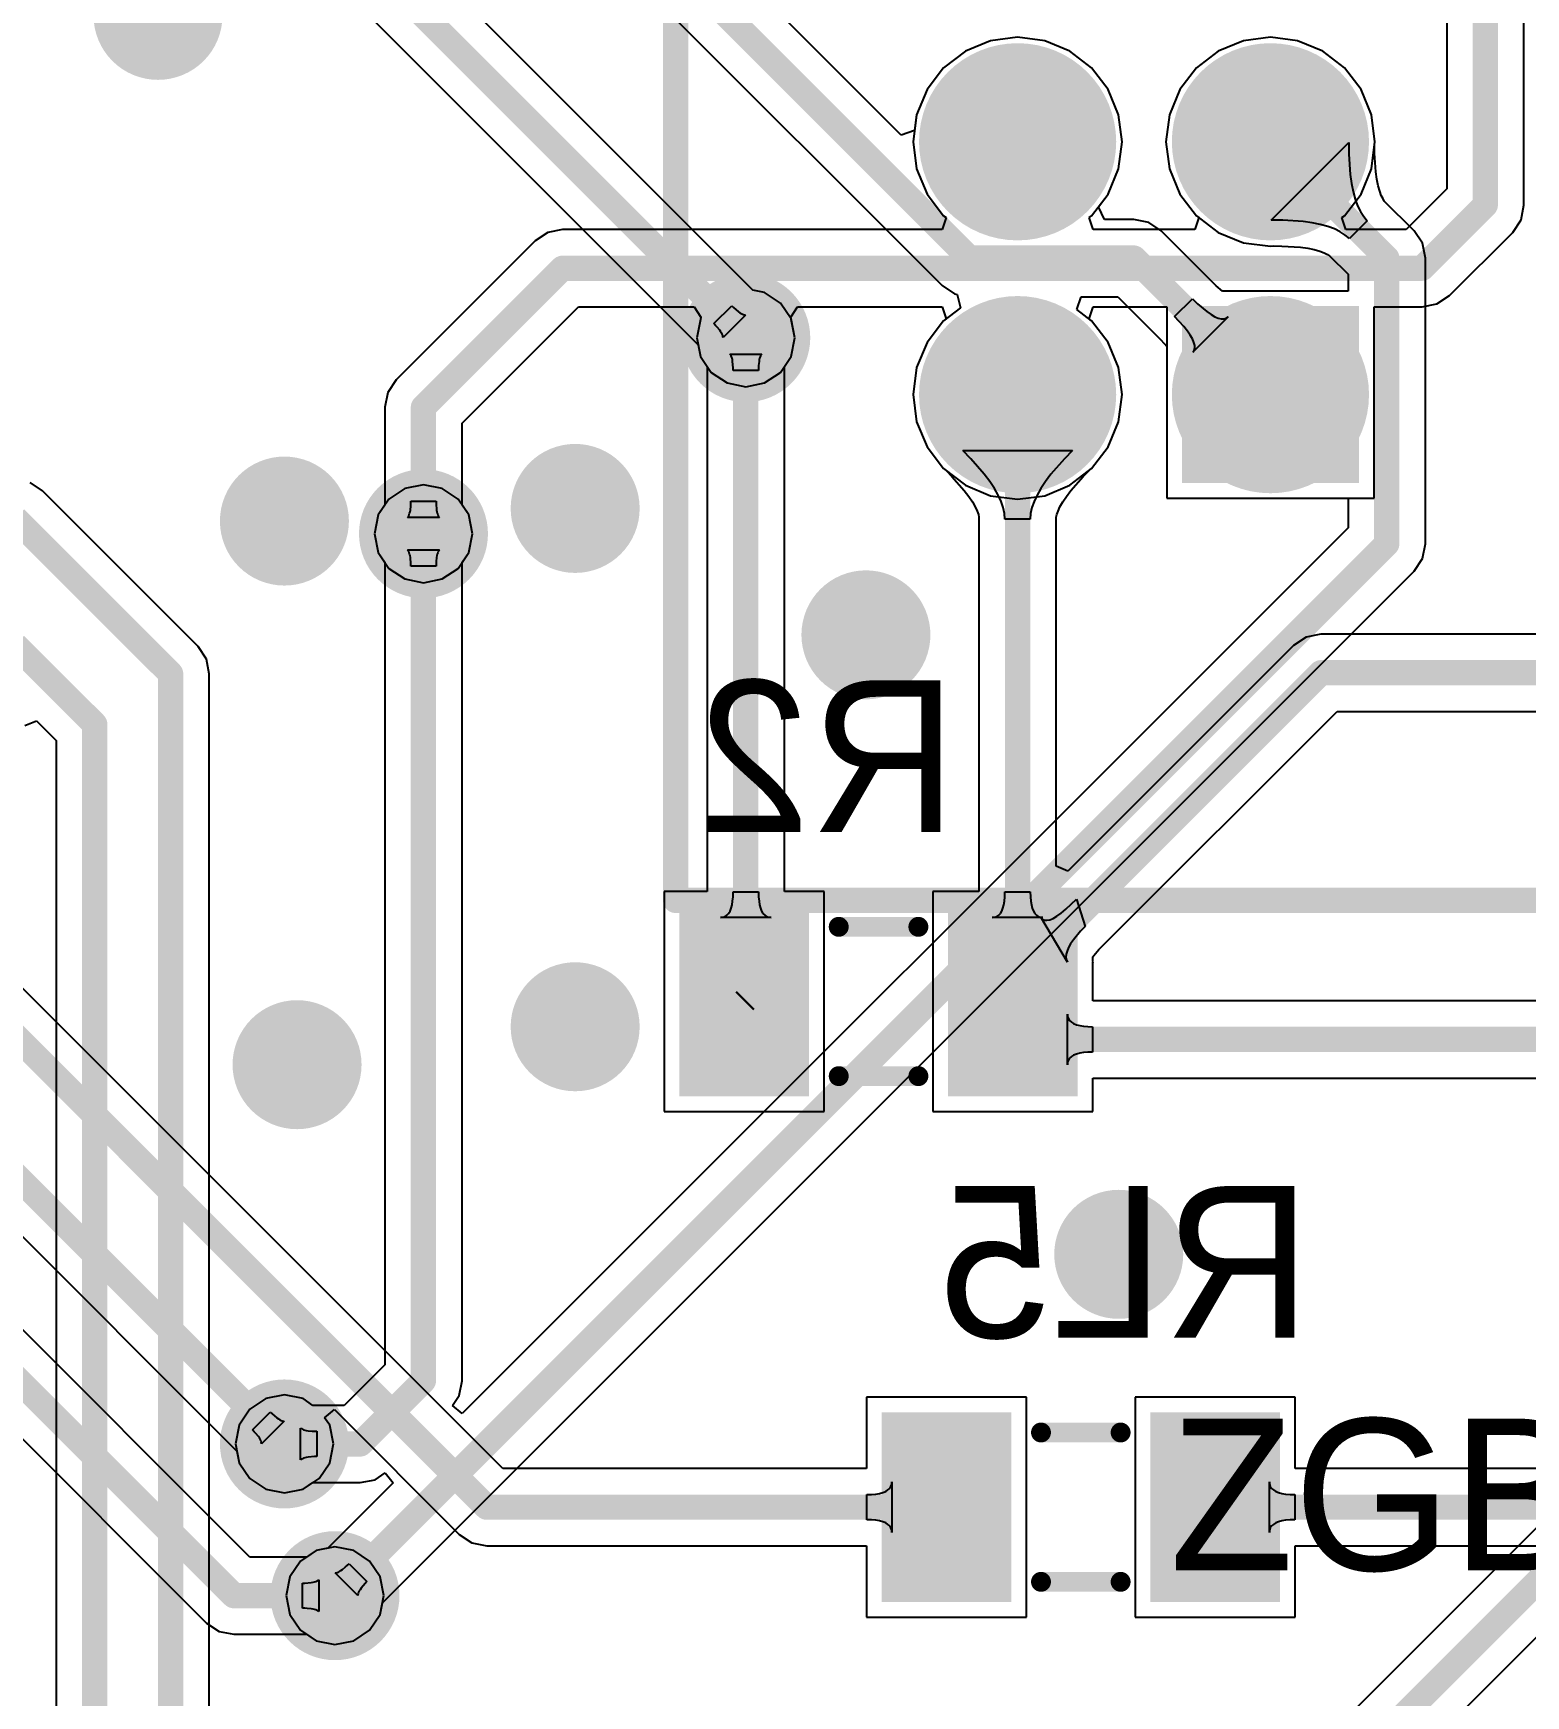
# Model space of a CAD drawing. Header units: millimetres. Extents: x 19 to 120, y 15 to 116.
# Drawn here: x 47.51 to 62.51, y 34.3 to 51 of the extents above; entities that cross this region are included whole.
import ezdxf

# ---------------------------------------------------------------- set-up
doc = ezdxf.new("R2010")
doc.units = ezdxf.units.MM
for name, color, linetype in [('BottomLayer', 5, 'Continuous'), ('BottomOverlay', 54, 'Continuous'), ('BottomPaste', 16, 'Continuous'), ('BottomSolder', 6, 'Continuous'), ('InternalPlane1', 76, 'Continuous'), ('InternalPlane2', 16, 'Continuous'), ('MultiLayer', 9, 'Continuous'), ('PadHoleLayer', 156, 'Continuous'), ('TopLayer', 1, 'Continuous'), ('TopOverlay', 2, 'Continuous'), ('TopSolder', 216, 'Continuous'), ('ViaHoleLayer', 16, 'Continuous')]:
    doc.layers.add(name, color=color, linetype=linetype)

# ---------------------------------------------------------------- blocks, each defined once
blk = doc.blocks.new('IDC3_10_2_13')
at = {"layer": 'BottomLayer', "const_width": 0.787}
for points in [[(-0.394, 2.54, 1), (0.394, 2.54, 1)], [(2.146, 2.54, 1), (2.934, 2.54, 1)], [(2.146, 0, 1), (2.934, 0, 1)]]:
    blk.add_lwpolyline(points, format="xyb", close=True, dxfattribs=at)
at = {"layer": 'BottomLayer'}
blk.add_solid([(-0.787, -0.787), (0.787, -0.787), (-0.787, 0.787), (0.787, 0.787)], dxfattribs=at)
at = {"layer": 'BottomSolder', "const_width": 0.889}
for points in [[(-0.445, 2.54, 1), (0.445, 2.54, 1)], [(2.095, 2.54, 1), (2.985, 2.54, 1)], [(2.095, 0, 1), (2.985, 0, 1)]]:
    blk.add_lwpolyline(points, format="xyb", close=True, dxfattribs=at)
at = {"layer": 'BottomSolder'}
blk.add_solid([(-0.889, -0.889), (0.889, -0.889), (-0.889, 0.889), (0.889, 0.889)], dxfattribs=at)
at = {"layer": 'InternalPlane1', "const_width": 0.991}
for points in [[(-0.495, 2.54, 1), (0.495, 2.54, 1)], [(2.045, 2.54, 1), (3.035, 2.54, 1)], [(-0.495, 0, 1), (0.495, 0, 1)], [(2.045, 0, 1), (3.035, 0, 1)]]:
    blk.add_lwpolyline(points, format="xyb", close=True, dxfattribs=at)
at = {"layer": 'InternalPlane2', "const_width": 0.991}
for points in [[(-0.495, 2.54, 1), (0.495, 2.54, 1)], [(2.045, 2.54, 1), (3.035, 2.54, 1)], [(-0.495, 0, 1), (0.495, 0, 1)], [(2.045, 0, 1), (3.035, 0, 1)]]:
    blk.add_lwpolyline(points, format="xyb", close=True, dxfattribs=at)
at = {"layer": 'MultiLayer', "const_width": 0.787}
for points in [[(-0.394, 2.54, 1), (0.394, 2.54, 1)], [(2.146, 2.54, 1), (2.934, 2.54, 1)], [(2.146, 0, 1), (2.934, 0, 1)]]:
    blk.add_lwpolyline(points, format="xyb", close=True, dxfattribs=at)
at = {"layer": 'MultiLayer'}
blk.add_solid([(-0.787, -0.787), (0.787, -0.787), (-0.787, 0.787), (0.787, 0.787)], dxfattribs=at)
at = {"layer": 'PadHoleLayer', "const_width": 0.483}
for points in [[(-0.241, 2.54, 1), (0.241, 2.54, 1)], [(2.299, 2.54, 1), (2.781, 2.54, 1)], [(-0.241, 0, 1), (0.241, 0, 1)], [(2.299, 0, 1), (2.781, 0, 1)]]:
    blk.add_lwpolyline(points, format="xyb", close=True, dxfattribs=at)
at = {"layer": 'TopLayer', "const_width": 0.787}
for points in [[(-0.394, 2.54, 1), (0.394, 2.54, 1)], [(2.146, 2.54, 1), (2.934, 2.54, 1)], [(2.146, 0, 1), (2.934, 0, 1)]]:
    blk.add_lwpolyline(points, format="xyb", close=True, dxfattribs=at)
at = {"layer": 'TopLayer'}
blk.add_solid([(-0.787, -0.787), (0.787, -0.787), (-0.787, 0.787), (0.787, 0.787)], dxfattribs=at)
at = {"layer": 'TopOverlay', "const_width": 0.254}
for points in [[(27.94, 5.975), (-5.08, 5.975)], [(-5.08, 5.975), (-5.08, -2.975)]]:
    blk.add_lwpolyline(points, dxfattribs=at)
at = {"layer": 'TopOverlay', "const_width": 0.127}
blk.add_lwpolyline([(-5.144, 5.975, 1), (-5.016, 5.975, 1)], format="xyb", close=True, dxfattribs=at)
blk.add_lwpolyline([(-5.144, 5.975, 1), (-5.016, 5.975, 1)], format="xyb", close=True, dxfattribs=at)
at = {"layer": 'TopSolder', "const_width": 0.889}
for points in [[(-0.445, 2.54, 1), (0.445, 2.54, 1)], [(2.095, 2.54, 1), (2.985, 2.54, 1)], [(2.095, 0, 1), (2.985, 0, 1)]]:
    blk.add_lwpolyline(points, format="xyb", close=True, dxfattribs=at)
at = {"layer": 'TopSolder'}
blk.add_solid([(-0.889, -0.889), (0.889, -0.889), (-0.889, 0.889), (0.889, 0.889)], dxfattribs=at)
blk = doc.blocks.new('M_1206_B_17')
at = {"layer": 'BottomLayer'}
for points in [[(-1.9, 0.85), (-1.9, -0.85), (-0.8, 0.85), (-0.8, -0.85)], [(0.8, 0.85), (0.8, -0.85), (1.9, 0.85), (1.9, -0.85)]]:
    blk.add_solid(points, dxfattribs=at)
at = {"layer": 'BottomOverlay', "const_width": 0.2}
for points in [[(-0.4, 0.75), (0.4, 0.75)], [(-0.4, -0.75), (0.4, -0.75)]]:
    blk.add_lwpolyline(points, dxfattribs=at)
at = {"layer": 'BottomOverlay', "const_width": 0.1}
for points in [[(-0.45, 0.75, 1), (-0.35, 0.75, 1)], [(0.35, 0.75, 1), (0.45, 0.75, 1)], [(-0.45, -0.75, 1), (-0.35, -0.75, 1)], [(0.35, -0.75, 1), (0.45, -0.75, 1)]]:
    blk.add_lwpolyline(points, format="xyb", close=True, dxfattribs=at)
at = {"layer": 'BottomPaste'}
for points in [[(-1.9, 0.85), (-1.9, -0.85), (-0.8, 0.85), (-0.8, -0.85)], [(0.8, 0.85), (0.8, -0.85), (1.9, 0.85), (1.9, -0.85)]]:
    blk.add_solid(points, dxfattribs=at)
at = {"layer": 'BottomSolder'}
for points in [[(-2.002, 0.952), (-2.002, -0.952), (-0.698, 0.952), (-0.698, -0.952)], [(0.698, 0.952), (0.698, -0.952), (2.002, 0.952), (2.002, -0.952)]]:
    blk.add_solid(points, dxfattribs=at)
blk = doc.blocks.new('M_1206_B_22')
at = {"layer": 'BottomLayer'}
for points in [[(-1.9, 0.85), (-1.9, -0.85), (-0.8, 0.85), (-0.8, -0.85)], [(0.8, 0.85), (0.8, -0.85), (1.9, 0.85), (1.9, -0.85)]]:
    blk.add_solid(points, dxfattribs=at)
at = {"layer": 'BottomOverlay', "const_width": 0.2}
for points in [[(0.4, 0.75), (-0.4, 0.75)], [(0.4, -0.75), (-0.4, -0.75)]]:
    blk.add_lwpolyline(points, dxfattribs=at)
at = {"layer": 'BottomOverlay', "const_width": 0.1}
for points in [[(-0.45, 0.75, 1), (-0.35, 0.75, 1)], [(0.35, 0.75, 1), (0.45, 0.75, 1)], [(-0.45, -0.75, 1), (-0.35, -0.75, 1)], [(0.35, -0.75, 1), (0.45, -0.75, 1)]]:
    blk.add_lwpolyline(points, format="xyb", close=True, dxfattribs=at)
at = {"layer": 'BottomPaste'}
for points in [[(-1.9, 0.85), (-1.9, -0.85), (-0.8, 0.85), (-0.8, -0.85)], [(0.8, 0.85), (0.8, -0.85), (1.9, 0.85), (1.9, -0.85)]]:
    blk.add_solid(points, dxfattribs=at)
at = {"layer": 'BottomSolder'}
for points in [[(-2.002, 0.952), (-2.002, -0.952), (-0.698, 0.952), (-0.698, -0.952)], [(0.698, 0.952), (0.698, -0.952), (2.002, 0.952), (2.002, -0.952)]]:
    blk.add_solid(points, dxfattribs=at)

msp = doc.modelspace()

# ---------------------------------------------------------------- linework, layer by layer
at = {"layer": 'BottomLayer'}
for p, q in [((62.491, 49.276), (62.491, 52.832)), ((61.715, 52.671), (61.715, 49.437)), ((57.404, 50.961), (57.132, 50.926)), ((57.676, 50.926), (57.404, 50.961)), ((59.944, 50.961), (59.672, 50.926)), ((60.216, 50.926), (59.944, 50.961)), ((56.879, 50.821), (56.661, 50.654)), ((57.132, 50.926), (56.879, 50.821)), ((57.929, 50.821), (57.676, 50.926)), ((58.147, 50.654), (57.929, 50.821)), ((59.419, 50.821), (59.201, 50.654)), ((59.672, 50.926), (59.419, 50.821)), ((60.469, 50.821), (60.216, 50.926)), ((60.687, 50.654), (60.469, 50.821)), ((56.661, 50.654), (56.494, 50.436)), ((58.314, 50.436), (58.147, 50.654)), ((59.201, 50.654), (59.034, 50.436)), ((60.854, 50.436), (60.687, 50.654)), ((56.494, 50.436), (56.389, 50.183)), ((58.419, 50.183), (58.314, 50.436)), ((59.034, 50.436), (58.929, 50.183)), ((60.959, 50.183), (60.854, 50.436)), ((56.389, 50.183), (56.354, 49.911)), ((58.454, 49.911), (58.419, 50.183)), ((58.929, 50.183), (58.894, 49.911)), ((60.994, 49.911), (60.959, 50.183)), ((56.354, 49.911), (56.389, 49.639)), ((58.419, 49.639), (58.454, 49.911)), ((58.894, 49.911), (58.929, 49.639)), ((60.959, 49.639), (60.994, 49.911)), ((36.682, 49.636), (49.56, 36.758)), ((56.389, 49.639), (56.494, 49.386)), ((58.314, 49.386), (58.419, 49.639)), ((58.929, 49.639), (59.034, 49.386)), ((60.854, 49.386), (60.959, 49.639)), ((61.715, 49.437), (61.307, 49.029)), ((56.494, 49.386), (56.661, 49.168)), ((58.147, 49.168), (58.314, 49.386)), ((59.034, 49.386), (59.201, 49.168)), ((60.687, 49.168), (60.854, 49.386)), ((62.462, 49.127), (62.491, 49.276)), ((56.685, 49.15), (56.645, 49.029)), ((56.661, 49.168), (56.685, 49.15)), ((58.123, 49.15), (58.147, 49.168)), ((58.163, 49.029), (58.123, 49.15)), ((59.225, 49.15), (59.185, 49.029)), ((59.201, 49.168), (59.225, 49.15)), ((60.663, 49.15), (60.687, 49.168)), ((60.703, 49.029), (60.663, 49.15)), ((62.378, 49.001), (62.462, 49.127)), ((52.683, 49), (52.557, 48.916)), ((52.832, 49.029), (52.683, 49)), ((56.645, 49.029), (52.832, 49.029)), ((59.185, 49.029), (58.163, 49.029)), ((61.307, 49.029), (60.703, 49.029)), ((61.743, 48.366), (62.378, 49.001)), ((49.691, 35.694), (36.456, 48.929)), ((52.557, 48.916), (51.16, 47.519)), ((35.793, 48.493), (49.255, 35.031)), ((61.468, 48.253), (61.617, 48.282)), ((61.617, 48.282), (61.743, 48.366)), ((51.823, 47.083), (52.993, 48.253)), ((52.993, 48.253), (54.153, 48.253)), ((54.153, 48.253), (54.22, 48.148)), ((54.218, 48.126), (54.181, 47.943)), ((54.22, 48.148), (54.218, 48.126)), ((55.127, 48.148), (55.194, 48.253)), ((55.129, 48.126), (55.127, 48.148)), ((55.166, 47.943), (55.129, 48.126)), ((55.194, 48.253), (56.645, 48.253)), ((56.661, 48.114), (56.494, 47.896)), ((56.645, 48.253), (56.685, 48.132)), ((56.685, 48.132), (56.661, 48.114)), ((58.123, 48.132), (58.163, 48.253)), ((58.147, 48.114), (58.123, 48.132)), ((58.314, 47.896), (58.147, 48.114)), ((58.163, 48.253), (58.903, 48.253)), ((58.903, 48.253), (58.903, 46.33)), ((60.985, 46.33), (60.985, 48.253)), ((60.985, 48.253), (61.468, 48.253)), ((54.181, 47.943), (54.219, 47.754)), ((55.128, 47.754), (55.166, 47.943)), ((54.52, 47.772), (54.513, 47.779)), ((54.513, 47.779), (54.834, 47.779)), ((54.525, 47.762), (54.52, 47.772)), ((54.827, 47.772), (54.822, 47.762)), ((54.834, 47.779), (54.827, 47.772)), ((56.494, 47.896), (56.389, 47.643)), ((58.419, 47.643), (58.314, 47.896)), ((54.219, 47.754), (54.285, 47.655)), ((54.285, 47.655), (54.285, 42.379)), ((54.53, 47.751), (54.525, 47.762)), ((54.535, 47.737), (54.53, 47.751)), ((54.538, 47.722), (54.535, 47.737)), ((54.541, 47.705), (54.538, 47.722)), ((54.546, 47.641), (54.541, 47.705)), ((54.546, 47.615), (54.546, 47.641)), ((54.8, 47.615), (54.546, 47.615)), ((54.801, 47.641), (54.8, 47.615)), ((54.802, 47.664), (54.801, 47.641)), ((54.806, 47.705), (54.802, 47.664)), ((54.809, 47.722), (54.806, 47.705)), ((54.812, 47.737), (54.809, 47.722)), ((54.817, 47.751), (54.812, 47.737)), ((54.822, 47.762), (54.817, 47.751)), ((55.062, 47.655), (55.128, 47.754)), ((55.062, 42.379), (55.062, 47.655)), ((56.389, 47.643), (56.354, 47.371)), ((58.454, 47.371), (58.419, 47.643)), ((51.16, 47.519), (51.076, 47.393)), ((51.076, 47.393), (51.047, 47.244)), ((56.354, 47.371), (56.389, 47.099)), ((58.419, 47.099), (58.454, 47.371)), ((51.047, 47.244), (51.047, 46.261)), ((56.389, 47.099), (56.494, 46.846)), ((58.314, 46.846), (58.419, 47.099)), ((51.823, 46.261), (51.823, 47.083)), ((56.494, 46.846), (56.661, 46.628)), ((56.933, 46.727), (56.853, 46.809)), ((56.853, 46.809), (57.955, 46.809)), ((57.955, 46.809), (57.875, 46.727)), ((58.147, 46.628), (58.314, 46.846)), ((56.661, 46.628), (56.685, 46.61)), ((56.685, 46.61), (56.744, 46.55)), ((57.069, 46.572), (56.933, 46.727)), ((57.875, 46.727), (57.739, 46.572)), ((58.064, 46.55), (58.123, 46.61)), ((58.123, 46.61), (58.147, 46.628)), ((56.744, 46.55), (56.868, 46.409)), ((57.124, 46.499), (57.069, 46.572)), ((57.171, 46.429), (57.124, 46.499)), ((57.209, 46.362), (57.171, 46.429)), ((57.637, 46.429), (57.599, 46.362)), ((57.684, 46.499), (57.637, 46.429)), ((57.739, 46.572), (57.684, 46.499)), ((57.94, 46.409), (58.064, 46.55)), ((51.047, 46.261), (50.98, 46.162)), ((51.307, 46.253), (51.308, 46.276)), ((51.308, 46.301), (51.562, 46.301)), ((51.308, 46.276), (51.308, 46.301)), ((51.562, 46.301), (51.562, 46.276)), ((51.562, 46.276), (51.567, 46.212)), ((51.89, 46.162), (51.823, 46.261)), ((56.868, 46.409), (56.913, 46.349)), ((56.913, 46.349), (56.95, 46.293)), ((56.95, 46.293), (56.979, 46.243)), ((57.239, 46.297), (57.209, 46.362)), ((57.26, 46.236), (57.239, 46.297)), ((57.569, 46.297), (57.548, 46.236)), ((57.599, 46.362), (57.569, 46.297)), ((57.829, 46.243), (57.858, 46.293)), ((57.858, 46.293), (57.895, 46.349)), ((57.895, 46.349), (57.94, 46.409)), ((58.903, 46.33), (60.985, 46.33)), ((50.98, 46.162), (50.943, 45.974)), ((51.275, 46.137), (51.281, 46.145)), ((51.595, 46.137), (51.275, 46.137)), ((51.281, 46.145), (51.287, 46.154)), ((51.287, 46.154), (51.292, 46.166)), ((51.292, 46.166), (51.296, 46.179)), ((51.296, 46.179), (51.3, 46.194)), ((51.3, 46.194), (51.303, 46.212)), ((51.303, 46.212), (51.307, 46.253)), ((51.567, 46.212), (51.57, 46.194)), ((51.57, 46.194), (51.574, 46.179)), ((51.574, 46.179), (51.578, 46.166)), ((51.578, 46.166), (51.583, 46.154)), ((51.583, 46.154), (51.589, 46.145)), ((51.589, 46.145), (51.595, 46.137)), ((51.927, 45.974), (51.89, 46.162)), ((56.979, 46.243), (56.998, 46.201)), ((56.998, 46.201), (57.01, 46.166)), ((57.01, 46.166), (57.016, 46.141)), ((57.016, 46.141), (57.016, 42.379)), ((57.273, 46.177), (57.26, 46.236)), ((57.277, 46.121), (57.273, 46.177)), ((57.531, 46.121), (57.277, 46.121)), ((57.535, 46.177), (57.531, 46.121)), ((57.548, 46.236), (57.535, 46.177)), ((57.792, 46.141), (57.798, 46.166)), ((57.792, 42.633), (57.792, 46.141)), ((57.798, 46.166), (57.81, 46.201)), ((57.81, 46.201), (57.829, 46.243)), ((50.943, 45.974), (50.98, 45.786)), ((51.89, 45.786), (51.927, 45.974)), ((50.98, 45.786), (51.087, 45.626)), ((51.783, 45.626), (51.89, 45.786)), ((51.087, 45.626), (51.247, 45.519)), ((51.623, 45.519), (51.783, 45.626)), ((51.247, 45.519), (51.435, 45.482)), ((51.435, 45.482), (51.623, 45.519)), ((60.303, 44.936), (60.177, 44.852)), ((60.452, 44.965), (60.303, 44.936)), ((69.626, 44.965), (60.452, 44.965)), ((60.177, 44.852), (57.91, 42.584)), ((58.22, 41.796), (60.613, 44.189)), ((60.613, 44.189), (69.626, 44.189)), ((52.231, 36.583), (45.235, 43.579)), ((57.91, 42.584), (57.792, 42.633)), ((54.285, 42.379), (53.853, 42.379)), ((53.853, 42.379), (53.853, 40.171)), ((54.535, 42.245), (54.541, 42.283)), ((54.541, 42.283), (54.545, 42.327)), ((54.545, 42.327), (54.546, 42.376)), ((54.546, 42.376), (54.8, 42.376)), ((54.8, 42.376), (54.802, 42.327)), ((54.802, 42.327), (54.806, 42.283)), ((54.806, 42.283), (54.812, 42.245)), ((55.461, 42.379), (55.062, 42.379)), ((55.461, 40.171), (55.461, 42.379)), ((57.016, 42.379), (56.553, 42.379)), ((56.553, 42.379), (56.553, 40.171)), ((57.266, 42.245), (57.272, 42.283)), ((57.272, 42.283), (57.276, 42.327)), ((57.276, 42.327), (57.277, 42.376)), ((57.277, 42.376), (57.531, 42.376)), ((57.531, 42.376), (57.532, 42.327)), ((57.532, 42.327), (57.536, 42.283)), ((57.536, 42.283), (57.542, 42.245)), ((57.889, 42.201), (57.997, 42.302)), ((57.997, 42.302), (58.084, 42.029)), ((54.419, 42.119), (54.444, 42.121)), ((54.928, 42.119), (54.419, 42.119)), ((54.444, 42.121), (54.465, 42.129)), ((54.465, 42.129), (54.484, 42.142)), ((54.484, 42.142), (54.501, 42.16)), ((54.501, 42.16), (54.515, 42.183)), ((54.515, 42.183), (54.526, 42.211)), ((54.526, 42.211), (54.535, 42.245)), ((54.812, 42.245), (54.821, 42.211)), ((54.821, 42.211), (54.832, 42.183)), ((54.832, 42.183), (54.846, 42.16)), ((54.846, 42.16), (54.863, 42.142)), ((54.863, 42.142), (54.882, 42.129)), ((54.882, 42.129), (54.903, 42.121)), ((54.903, 42.121), (54.928, 42.119)), ((57.15, 42.119), (57.174, 42.121)), ((57.658, 42.119), (57.15, 42.119)), ((57.174, 42.121), (57.196, 42.129)), ((57.196, 42.129), (57.215, 42.142)), ((57.215, 42.142), (57.231, 42.16)), ((57.231, 42.16), (57.245, 42.183)), ((57.245, 42.183), (57.257, 42.211)), ((57.257, 42.211), (57.266, 42.245)), ((57.542, 42.245), (57.551, 42.211)), ((57.551, 42.211), (57.563, 42.183)), ((57.563, 42.183), (57.577, 42.16)), ((57.577, 42.16), (57.593, 42.142)), ((57.593, 42.142), (57.612, 42.129)), ((57.612, 42.129), (57.634, 42.121)), ((57.634, 42.121), (57.658, 42.119)), ((57.904, 41.67), (57.638, 42.122)), ((57.638, 42.122), (57.653, 42.103)), ((57.653, 42.103), (57.673, 42.093)), ((57.673, 42.093), (57.698, 42.091)), ((57.698, 42.091), (57.727, 42.096)), ((57.727, 42.096), (57.761, 42.11)), ((57.761, 42.11), (57.799, 42.132)), ((57.799, 42.132), (57.842, 42.162)), ((57.842, 42.162), (57.889, 42.201)), ((58.037, 41.981), (57.964, 41.893)), ((58.084, 42.029), (58.037, 41.981)), ((57.901, 41.781), (57.892, 41.75)), ((57.916, 41.816), (57.901, 41.781)), ((57.937, 41.853), (57.916, 41.816)), ((57.964, 41.893), (57.937, 41.853)), ((58.171, 41.737), (58.22, 41.796)), ((57.892, 41.75), (57.89, 41.72)), ((57.89, 41.72), (57.894, 41.694)), ((57.894, 41.694), (57.904, 41.67)), ((58.161, 41.723), (58.171, 41.737)), ((58.161, 41.681), (58.161, 41.723)), ((58.163, 41.672), (58.161, 41.681)), ((58.161, 41.662), (58.163, 41.672)), ((58.161, 41.282), (58.161, 41.662)), ((69.18, 41.282), (58.161, 41.282)), ((57.904, 40.64), (57.904, 41.148)), ((57.904, 41.148), (57.906, 41.124)), ((57.906, 41.124), (57.914, 41.102)), ((57.914, 41.102), (57.927, 41.083)), ((57.927, 41.083), (57.945, 41.067)), ((57.945, 41.067), (57.967, 41.053)), ((57.967, 41.053), (57.995, 41.041)), ((57.995, 41.041), (58.028, 41.032)), ((58.028, 41.032), (58.067, 41.026)), ((58.067, 41.026), (58.11, 41.022)), ((58.11, 41.022), (58.158, 41.021)), ((58.158, 41.021), (58.158, 40.767)), ((58.028, 40.756), (57.995, 40.747)), ((58.067, 40.762), (58.028, 40.756)), ((58.11, 40.766), (58.067, 40.762)), ((58.158, 40.767), (58.11, 40.766)), ((57.906, 40.664), (57.904, 40.64)), ((57.914, 40.686), (57.906, 40.664)), ((57.927, 40.705), (57.914, 40.686)), ((57.945, 40.721), (57.927, 40.705)), ((57.967, 40.735), (57.945, 40.721)), ((57.995, 40.747), (57.967, 40.735)), ((58.161, 40.171), (58.161, 40.506)), ((58.161, 40.506), (69.146, 40.506)), ((53.853, 40.171), (55.461, 40.171)), ((56.553, 40.171), (58.161, 40.171)), ((57.493, 37.299), (55.885, 37.299)), ((55.885, 37.299), (55.885, 36.583)), ((57.493, 35.091), (57.493, 37.299)), ((60.193, 37.299), (58.585, 37.299)), ((58.585, 37.299), (58.585, 35.091)), ((60.193, 36.583), (60.193, 37.299)), ((49.717, 36.972), (49.896, 37.151)), ((49.896, 37.151), (49.915, 37.134)), ((49.915, 37.134), (49.963, 37.092)), ((49.963, 37.092), (49.978, 37.082)), ((49.978, 37.082), (49.991, 37.073)), ((50.442, 37.094), (50.541, 37.175)), ((50.493, 37.018), (50.442, 37.094)), ((50.541, 37.175), (51.795, 35.92)), ((49.734, 36.953), (49.717, 36.972)), ((49.75, 36.936), (49.734, 36.953)), ((49.776, 36.905), (49.75, 36.936)), ((50.036, 37.059), (49.809, 36.832)), ((49.991, 37.073), (50.004, 37.067)), ((50.004, 37.067), (50.015, 37.062)), ((50.015, 37.062), (50.026, 37.059)), ((50.026, 37.059), (50.036, 37.059)), ((50.53, 36.83), (50.493, 37.018)), ((49.56, 36.758), (49.583, 36.642)), ((49.786, 36.89), (49.776, 36.905)), ((49.795, 36.877), (49.786, 36.89)), ((49.801, 36.864), (49.795, 36.877)), ((49.806, 36.853), (49.801, 36.864)), ((49.809, 36.842), (49.806, 36.853)), ((49.809, 36.832), (49.809, 36.842)), ((50.493, 36.642), (50.53, 36.83)), ((49.583, 36.642), (49.69, 36.482)), ((50.386, 36.482), (50.493, 36.642)), ((55.885, 36.583), (52.231, 36.583)), ((69.943, 36.583), (60.193, 36.583)), ((49.69, 36.482), (49.85, 36.375)), ((50.226, 36.375), (50.386, 36.482)), ((56.132, 36.403), (56.14, 36.425)), ((56.14, 36.425), (56.142, 36.449)), ((56.142, 36.449), (56.142, 35.941)), ((59.933, 35.941), (59.933, 36.449)), ((59.933, 36.449), (59.935, 36.425)), ((59.935, 36.425), (59.943, 36.403)), ((49.85, 36.375), (50.038, 36.338)), ((50.038, 36.338), (50.226, 36.375)), ((55.888, 36.322), (55.936, 36.323)), ((55.888, 36.068), (55.888, 36.322)), ((55.936, 36.323), (55.979, 36.327)), ((55.979, 36.327), (56.018, 36.333)), ((56.018, 36.333), (56.051, 36.342)), ((56.051, 36.342), (56.079, 36.354)), ((56.079, 36.354), (56.101, 36.368)), ((56.101, 36.368), (56.119, 36.384)), ((56.119, 36.384), (56.132, 36.403)), ((59.943, 36.403), (59.956, 36.384)), ((59.956, 36.384), (59.974, 36.368)), ((59.974, 36.368), (59.997, 36.354)), ((59.997, 36.354), (60.025, 36.342)), ((60.025, 36.342), (60.059, 36.333)), ((60.059, 36.333), (60.097, 36.327)), ((60.097, 36.327), (60.141, 36.323)), ((60.141, 36.323), (60.19, 36.322)), ((60.19, 36.322), (60.19, 36.068)), ((51.795, 35.92), (51.921, 35.836)), ((55.936, 36.067), (55.888, 36.068)), ((55.979, 36.063), (55.936, 36.067)), ((56.018, 36.057), (55.979, 36.063)), ((56.051, 36.048), (56.018, 36.057)), ((56.079, 36.036), (56.051, 36.048)), ((56.101, 36.022), (56.079, 36.036)), ((56.119, 36.006), (56.101, 36.022)), ((56.132, 35.987), (56.119, 36.006)), ((56.14, 35.965), (56.132, 35.987)), ((56.142, 35.941), (56.14, 35.965)), ((59.935, 35.965), (59.933, 35.941)), ((59.943, 35.987), (59.935, 35.965)), ((59.956, 36.006), (59.943, 35.987)), ((59.974, 36.022), (59.956, 36.006)), ((59.997, 36.036), (59.974, 36.022)), ((60.025, 36.048), (59.997, 36.036)), ((60.059, 36.057), (60.025, 36.048)), ((60.097, 36.063), (60.059, 36.057)), ((60.141, 36.067), (60.097, 36.063)), ((60.19, 36.068), (60.141, 36.067)), ((50.358, 35.761), (50.259, 35.694)), ((50.546, 35.798), (50.358, 35.761)), ((50.734, 35.761), (50.546, 35.798)), ((50.894, 35.654), (50.734, 35.761)), ((51.921, 35.836), (52.07, 35.807)), ((52.07, 35.807), (55.885, 35.807)), ((55.885, 35.807), (55.885, 35.091)), ((60.193, 35.091), (60.193, 35.807)), ((60.193, 35.807), (70.104, 35.807)), ((50.259, 35.694), (49.691, 35.694)), ((51.001, 35.494), (50.894, 35.654)), ((50.219, 35.179), (50.219, 35.433)), ((50.219, 35.433), (50.244, 35.433)), ((50.244, 35.433), (50.308, 35.438)), ((50.308, 35.438), (50.326, 35.441)), ((50.326, 35.441), (50.341, 35.445)), ((50.341, 35.445), (50.354, 35.449)), ((50.354, 35.449), (50.366, 35.454)), ((50.366, 35.454), (50.375, 35.46)), ((50.375, 35.46), (50.383, 35.466)), ((50.383, 35.466), (50.383, 35.146)), ((51.038, 35.306), (51.001, 35.494)), ((51.001, 35.118), (51.038, 35.306)), ((50.244, 35.179), (50.219, 35.179)), ((50.267, 35.178), (50.244, 35.179)), ((50.308, 35.174), (50.267, 35.178)), ((50.326, 35.171), (50.308, 35.174)), ((50.341, 35.167), (50.326, 35.171)), ((50.354, 35.163), (50.341, 35.167)), ((50.366, 35.158), (50.354, 35.163)), ((50.375, 35.152), (50.366, 35.158)), ((50.383, 35.146), (50.375, 35.152)), ((50.894, 34.958), (51.001, 35.118)), ((55.885, 35.091), (57.493, 35.091)), ((58.585, 35.091), (60.193, 35.091)), ((49.255, 35.031), (49.381, 34.947)), ((49.381, 34.947), (49.53, 34.918)), ((49.53, 34.918), (50.259, 34.918)), ((50.259, 34.918), (50.358, 34.851)), ((50.734, 34.851), (50.894, 34.958)), ((50.358, 34.851), (50.546, 34.814)), ((50.546, 34.814), (50.734, 34.851))]:
    msp.add_line(p, q, dxfattribs=at)
at = {"layer": 'BottomLayer', "const_width": 0.254}
for points in [[(62.103, 49.276), (62.103, 52.832)], [(37.719, 50.546), (52.07, 36.195)], [(36.957, 49.911), (50.038, 36.83)], [(61.468, 48.641), (62.103, 49.276)], [(36.068, 48.768), (49.53, 35.306)], [(51.435, 47.244), (52.832, 48.641)], [(52.832, 48.641), (61.468, 48.641)], [(54.673, 41.291), (54.673, 47.943)], [(57.404, 41.529), (57.404, 47.371)], [(51.435, 45.974), (51.435, 47.244)], [(57.404, 41.529), (60.452, 44.577)], [(60.452, 44.577), (72.517, 44.577)], [(57.404, 41.322), (57.404, 41.529)], [(54.657, 41.275), (54.673, 41.291)], [(57.357, 41.275), (57.404, 41.322)], [(57.357, 41.275), (57.738, 40.894)], [(57.738, 40.894), (70.358, 40.894)], [(50.038, 36.83), (50.038, 36.83)], [(52.07, 36.195), (56.689, 36.195)], [(59.389, 36.195), (70.104, 36.195)], [(49.53, 35.306), (50.546, 35.306)]]:
    msp.add_lwpolyline(points, dxfattribs=at)
at = {"layer": 'BottomLayer'}
for points, const_width in [([(48.654, 51.181, 1), (48.882, 51.181, 1)], 0.229), ([(62.039, 49.276, 1), (62.166, 49.276, 1)], 0.127), ([(62.039, 49.276, 1), (62.166, 49.276, 1)], 0.127), ([(52.769, 48.641, 1), (52.895, 48.641, 1)], 0.127), ([(52.769, 48.641, 1), (52.895, 48.641, 1)], 0.127), ([(61.404, 48.641, 1), (61.531, 48.641, 1)], 0.127), ([(61.404, 48.641, 1), (61.531, 48.641, 1)], 0.127), ([(54.559, 47.943, 1), (54.788, 47.943, 1)], 0.229), ([(54.61, 47.943, 1), (54.737, 47.943, 1)], 0.127), ([(57.34, 47.371, 1), (57.468, 47.371, 1)], 0.127), ([(51.371, 47.244, 1), (51.498, 47.244, 1)], 0.127), ([(51.371, 47.244, 1), (51.498, 47.244, 1)], 0.127), ([(52.845, 46.228, 1), (53.073, 46.228, 1)], 0.229), ([(49.924, 46.101, 1), (50.152, 46.101, 1)], 0.229), ([(51.321, 45.974, 1), (51.549, 45.974, 1)], 0.229), ([(51.371, 45.974, 1), (51.498, 45.974, 1)], 0.127), ([(55.766, 44.958, 1), (55.994, 44.958, 1)], 0.229), ([(60.388, 44.577, 1), (60.516, 44.577, 1)], 0.127), ([(60.388, 44.577, 1), (60.516, 44.577, 1)], 0.127), ([(57.34, 41.529, 1), (57.468, 41.529, 1)], 0.127), ([(57.34, 41.529, 1), (57.468, 41.529, 1)], 0.127), ([(57.34, 41.529, 1), (57.468, 41.529, 1)], 0.127), ([(54.61, 41.291, 1), (54.737, 41.291, 1)], 0.127), ([(54.61, 41.291, 1), (54.737, 41.291, 1)], 0.127), ([(57.34, 41.322, 1), (57.468, 41.322, 1)], 0.127), ([(57.34, 41.322, 1), (57.468, 41.322, 1)], 0.127), ([(54.594, 41.275, 1), (54.721, 41.275, 1)], 0.127), ([(57.293, 41.275, 1), (57.42, 41.275, 1)], 0.127), ([(57.293, 41.275, 1), (57.42, 41.275, 1)], 0.127), ([(52.845, 41.021, 1), (53.073, 41.021, 1)], 0.229), ([(57.674, 40.894, 1), (57.801, 40.894, 1)], 0.127), ([(57.674, 40.894, 1), (57.801, 40.894, 1)], 0.127), ([(50.051, 40.64, 1), (50.279, 40.64, 1)], 0.229), ([(58.306, 38.735, 1), (58.534, 38.735, 1)], 0.229), ([(49.924, 36.83, 1), (50.152, 36.83, 1)], 0.229), ([(49.974, 36.83, 1), (50.101, 36.83, 1)], 0.127), ([(49.974, 36.83, 1), (50.101, 36.83, 1)], 0.127), ([(49.974, 36.83, 1), (50.101, 36.83, 1)], 0.127), ([(52.007, 36.195, 1), (52.134, 36.195, 1)], 0.127), ([(52.007, 36.195, 1), (52.134, 36.195, 1)], 0.127), ([(56.626, 36.195, 1), (56.753, 36.195, 1)], 0.127), ([(59.325, 36.195, 1), (59.452, 36.195, 1)], 0.127), ([(49.467, 35.306, 1), (49.594, 35.306, 1)], 0.127), ([(49.467, 35.306, 1), (49.594, 35.306, 1)], 0.127), ([(50.432, 35.306, 1), (50.66, 35.306, 1)], 0.229), ([(50.483, 35.306, 1), (50.609, 35.306, 1)], 0.127)]:
    msp.add_lwpolyline(points, format="xyb", close=True, dxfattribs=dict(at, const_width=const_width))
at = {"layer": 'InternalPlane1', "const_width": 0.648}
for points in [[(54.35, 47.943, 1), (54.997, 47.943, 1)], [(51.111, 45.974, 1), (51.759, 45.974, 1)], [(49.714, 36.83, 1), (50.362, 36.83, 1)], [(50.222, 35.306, 1), (50.87, 35.306, 1)]]:
    msp.add_lwpolyline(points, format="xyb", close=True, dxfattribs=at)
at = {"layer": 'InternalPlane2', "const_width": 0.648}
for points in [[(48.444, 51.181, 1), (49.092, 51.181, 1)], [(54.35, 47.943, 1), (54.997, 47.943, 1)], [(52.635, 46.228, 1), (53.283, 46.228, 1)], [(49.714, 46.101, 1), (50.362, 46.101, 1)], [(51.111, 45.974, 1), (51.759, 45.974, 1)], [(55.556, 44.958, 1), (56.204, 44.958, 1)], [(52.635, 41.021, 1), (53.283, 41.021, 1)], [(49.841, 40.64, 1), (50.489, 40.64, 1)], [(58.096, 38.735, 1), (58.744, 38.735, 1)], [(49.714, 36.83, 1), (50.362, 36.83, 1)], [(50.222, 35.306, 1), (50.87, 35.306, 1)]]:
    msp.add_lwpolyline(points, format="xyb", close=True, dxfattribs=at)
at = {"layer": 'MultiLayer', "const_width": 0.229}
for points in [[(48.654, 51.181, 1), (48.882, 51.181, 1)], [(54.559, 47.943, 1), (54.788, 47.943, 1)], [(52.845, 46.228, 1), (53.073, 46.228, 1)], [(49.924, 46.101, 1), (50.152, 46.101, 1)], [(51.321, 45.974, 1), (51.549, 45.974, 1)], [(55.766, 44.958, 1), (55.994, 44.958, 1)], [(52.845, 41.021, 1), (53.073, 41.021, 1)], [(50.051, 40.64, 1), (50.279, 40.64, 1)], [(58.306, 38.735, 1), (58.534, 38.735, 1)], [(49.924, 36.83, 1), (50.152, 36.83, 1)], [(50.432, 35.306, 1), (50.66, 35.306, 1)]]:
    msp.add_lwpolyline(points, format="xyb", close=True, dxfattribs=at)
at = {"layer": 'TopLayer'}
for p, q in [((56.234, 49.978), (49.16, 57.052)), ((48.724, 56.389), (56.645, 48.468)), ((54.745, 48.42), (47.57, 55.596)), ((47.547, 54.52), (54.196, 47.871)), ((57.404, 50.961), (57.132, 50.926)), ((57.676, 50.926), (57.404, 50.961)), ((59.944, 50.961), (59.672, 50.926)), ((60.216, 50.926), (59.944, 50.961)), ((56.879, 50.821), (56.661, 50.654)), ((57.132, 50.926), (56.879, 50.821)), ((57.929, 50.821), (57.676, 50.926)), ((58.147, 50.654), (57.929, 50.821)), ((59.419, 50.821), (59.201, 50.654)), ((59.672, 50.926), (59.419, 50.821)), ((60.469, 50.821), (60.216, 50.926)), ((60.687, 50.654), (60.469, 50.821)), ((56.661, 50.654), (56.494, 50.436)), ((58.314, 50.436), (58.147, 50.654)), ((59.201, 50.654), (59.034, 50.436)), ((60.854, 50.436), (60.687, 50.654)), ((56.494, 50.436), (56.389, 50.183)), ((58.419, 50.183), (58.314, 50.436)), ((59.034, 50.436), (58.929, 50.183)), ((60.959, 50.183), (60.854, 50.436)), ((56.389, 50.183), (56.368, 50.023)), ((58.454, 49.911), (58.419, 50.183)), ((58.929, 50.183), (58.894, 49.911)), ((60.994, 49.911), (60.959, 50.183)), ((56.368, 50.023), (56.234, 49.978)), ((58.419, 49.639), (58.454, 49.911)), ((58.894, 49.911), (58.929, 49.639)), ((59.952, 49.124), (60.731, 49.903)), ((60.731, 49.903), (60.732, 49.788)), ((60.732, 49.788), (60.746, 49.583)), ((60.99, 49.881), (60.994, 49.911)), ((60.991, 49.798), (60.99, 49.881)), ((61.003, 49.609), (60.991, 49.798)), ((58.314, 49.386), (58.419, 49.639)), ((58.929, 49.639), (59.034, 49.386)), ((61.014, 49.536), (61.003, 49.609)), ((60.746, 49.583), (60.758, 49.492)), ((60.758, 49.492), (60.775, 49.41)), ((61.027, 49.47), (61.014, 49.536)), ((61.042, 49.414), (61.027, 49.47)), ((58.216, 49.258), (58.314, 49.386)), ((59.034, 49.386), (59.201, 49.168)), ((60.775, 49.41), (60.795, 49.335)), ((60.795, 49.335), (60.82, 49.269)), ((60.82, 49.269), (60.848, 49.21)), ((61.058, 49.37), (61.042, 49.414)), ((61.075, 49.337), (61.058, 49.37)), ((61.088, 49.316), (61.075, 49.337)), ((61.387, 49.017), (61.088, 49.316)), ((58.278, 49.131), (58.216, 49.258)), ((58.572, 49.131), (58.278, 49.131)), ((58.721, 49.101), (58.572, 49.131)), ((58.847, 49.017), (58.721, 49.101)), ((59.201, 49.168), (59.419, 49.001)), ((60.067, 49.123), (59.952, 49.124)), ((60.272, 49.109), (60.067, 49.123)), ((60.363, 49.097), (60.272, 49.109)), ((60.917, 49.117), (60.738, 48.938)), ((60.848, 49.21), (60.881, 49.16)), ((60.881, 49.16), (60.917, 49.117)), ((59.399, 48.465), (58.847, 49.017)), ((59.419, 49.001), (59.672, 48.896)), ((60.445, 49.08), (60.363, 49.097)), ((60.52, 49.06), (60.445, 49.08)), ((60.586, 49.035), (60.52, 49.06)), ((60.645, 49.007), (60.586, 49.035)), ((60.695, 48.974), (60.645, 49.007)), ((60.738, 48.938), (60.695, 48.974)), ((61.471, 48.891), (61.387, 49.017)), ((59.672, 48.896), (59.944, 48.861)), ((59.944, 48.861), (59.974, 48.865)), ((59.974, 48.865), (60.057, 48.864)), ((60.057, 48.864), (60.246, 48.852)), ((60.246, 48.852), (60.319, 48.841)), ((60.319, 48.841), (60.385, 48.828)), ((60.385, 48.828), (60.441, 48.813)), ((60.441, 48.813), (60.485, 48.797)), ((60.485, 48.797), (60.518, 48.78)), ((60.518, 48.78), (60.539, 48.767)), ((60.539, 48.767), (60.724, 48.582)), ((61.501, 48.743), (61.471, 48.891)), ((61.501, 45.872), (61.501, 48.743)), ((56.645, 48.468), (56.771, 48.384)), ((59.461, 48.412), (59.399, 48.465)), ((60.724, 48.582), (60.724, 48.412)), ((54.862, 48.397), (54.745, 48.42)), ((55.021, 48.29), (54.862, 48.397)), ((55.128, 48.131), (55.021, 48.29)), ((56.771, 48.384), (56.798, 48.378)), ((56.798, 48.378), (56.829, 48.243)), ((57.999, 48.227), (58.042, 48.354)), ((58.042, 48.354), (58.411, 48.354)), ((58.411, 48.354), (58.84, 47.925)), ((58.98, 48.155), (59.16, 48.335)), ((59.16, 48.335), (59.212, 48.284)), ((59.212, 48.284), (59.306, 48.205)), ((60.724, 48.412), (59.461, 48.412)), ((54.352, 48.084), (54.532, 48.264)), ((54.671, 48.171), (54.445, 47.945)), ((54.532, 48.264), (54.55, 48.246)), ((54.55, 48.246), (54.599, 48.204)), ((54.599, 48.204), (54.613, 48.194)), ((54.613, 48.194), (54.627, 48.186)), ((54.627, 48.186), (54.639, 48.179)), ((54.639, 48.179), (54.651, 48.175)), ((54.651, 48.175), (54.661, 48.172)), ((54.661, 48.172), (54.671, 48.171)), ((55.166, 47.943), (55.128, 48.131)), ((56.661, 48.114), (56.494, 47.896)), ((56.829, 48.243), (56.661, 48.114)), ((58.147, 48.114), (57.999, 48.227)), ((58.314, 47.896), (58.147, 48.114)), ((59.074, 48.054), (58.98, 48.155)), ((59.519, 48.152), (59.163, 47.796)), ((59.306, 48.205), (59.347, 48.176)), ((59.347, 48.176), (59.385, 48.154)), ((59.385, 48.154), (59.419, 48.139)), ((59.419, 48.139), (59.449, 48.132)), ((59.449, 48.132), (59.476, 48.131)), ((59.476, 48.131), (59.499, 48.138)), ((59.499, 48.138), (59.519, 48.152)), ((54.37, 48.066), (54.352, 48.084)), ((54.386, 48.049), (54.37, 48.066)), ((54.412, 48.017), (54.386, 48.049)), ((54.422, 48.003), (54.412, 48.017)), ((54.43, 47.989), (54.422, 48.003)), ((54.437, 47.977), (54.43, 47.989)), ((54.441, 47.965), (54.437, 47.977)), ((54.444, 47.955), (54.441, 47.965)), ((54.445, 47.945), (54.444, 47.955)), ((55.128, 47.754), (55.166, 47.943)), ((59.11, 48.009), (59.074, 48.054)), ((59.139, 47.968), (59.11, 48.009)), ((59.161, 47.93), (59.139, 47.968)), ((54.196, 47.871), (54.219, 47.754)), ((56.494, 47.896), (56.389, 47.643)), ((58.419, 47.643), (58.314, 47.896)), ((58.84, 47.925), (58.878, 47.885)), ((58.878, 47.885), (58.903, 47.854)), ((58.903, 47.854), (58.903, 46.33)), ((59.176, 47.896), (59.161, 47.93)), ((59.163, 47.796), (59.177, 47.816)), ((59.183, 47.866), (59.176, 47.896)), ((59.177, 47.816), (59.184, 47.839)), ((59.184, 47.839), (59.183, 47.866)), ((54.219, 47.754), (54.326, 47.595)), ((55.021, 47.595), (55.128, 47.754)), ((56.389, 47.643), (56.354, 47.371)), ((58.454, 47.371), (58.419, 47.643)), ((54.326, 47.595), (54.485, 47.488)), ((54.485, 47.488), (54.673, 47.45)), ((54.673, 47.45), (54.862, 47.488)), ((54.862, 47.488), (55.021, 47.595)), ((56.354, 47.371), (56.389, 47.099)), ((58.419, 47.099), (58.454, 47.371)), ((56.389, 47.099), (56.494, 46.846)), ((58.314, 46.846), (58.419, 47.099)), ((56.494, 46.846), (56.661, 46.628)), ((58.147, 46.628), (58.314, 46.846)), ((56.661, 46.628), (56.879, 46.461)), ((57.929, 46.461), (58.147, 46.628)), ((47.608, 46.403), (47.482, 46.487)), ((51.247, 46.429), (51.087, 46.322)), ((51.435, 46.466), (51.247, 46.429)), ((51.623, 46.429), (51.435, 46.466)), ((51.783, 46.322), (51.623, 46.429)), ((56.879, 46.461), (57.132, 46.356)), ((57.676, 46.356), (57.929, 46.461)), ((49.17, 44.842), (47.608, 46.403)), ((51.087, 46.322), (50.98, 46.162)), ((51.89, 46.162), (51.783, 46.322)), ((57.132, 46.356), (57.404, 46.321)), ((57.404, 46.321), (57.676, 46.356)), ((58.903, 46.33), (60.724, 46.33)), ((60.724, 46.33), (60.724, 46.033)), ((50.98, 46.162), (50.943, 45.974)), ((51.927, 45.974), (51.89, 46.162)), ((50.943, 45.974), (50.98, 45.786)), ((60.724, 46.033), (51.825, 37.135)), ((51.89, 45.786), (51.927, 45.974)), ((50.98, 45.786), (51.047, 45.687)), ((51.281, 45.803), (51.275, 45.811)), ((51.275, 45.811), (51.595, 45.811)), ((51.287, 45.794), (51.281, 45.803)), ((51.292, 45.782), (51.287, 45.794)), ((51.296, 45.769), (51.292, 45.782)), ((51.3, 45.754), (51.296, 45.769)), ((51.574, 45.769), (51.57, 45.754)), ((51.578, 45.782), (51.574, 45.769)), ((51.583, 45.794), (51.578, 45.782)), ((51.589, 45.803), (51.583, 45.794)), ((51.595, 45.811), (51.589, 45.803)), ((51.823, 45.687), (51.89, 45.786)), ((61.471, 45.724), (61.501, 45.872)), ((51.024, 35.234), (61.387, 45.598)), ((51.047, 45.687), (51.047, 37.626)), ((51.303, 45.736), (51.3, 45.754)), ((51.308, 45.672), (51.303, 45.736)), ((51.308, 45.647), (51.308, 45.672)), ((51.562, 45.647), (51.308, 45.647)), ((51.563, 45.695), (51.562, 45.672)), ((51.562, 45.672), (51.562, 45.647)), ((51.567, 45.736), (51.563, 45.695)), ((51.57, 45.754), (51.567, 45.736)), ((51.823, 37.465), (51.823, 45.687)), ((61.387, 45.598), (61.471, 45.724)), ((49.254, 44.715), (49.17, 44.842)), ((49.283, 44.567), (49.254, 44.715)), ((49.283, 30.353), (49.283, 44.567)), ((47.43, 44.047), (47.547, 44.095)), ((47.547, 44.095), (47.745, 43.898)), ((47.745, 43.898), (47.745, 34.197)), ((69.27, 42.641), (51.496, 24.868)), ((51.932, 24.204), (69.819, 42.092)), ((51.047, 37.626), (50.639, 37.218)), ((51.794, 37.316), (51.823, 37.465)), ((49.85, 37.285), (49.69, 37.178)), ((50.038, 37.322), (49.85, 37.285)), ((50.226, 37.285), (50.038, 37.322)), ((50.325, 37.218), (50.226, 37.285)), ((51.726, 37.215), (51.794, 37.316)), ((49.69, 37.178), (49.583, 37.018)), ((50.639, 37.218), (50.325, 37.218)), ((51.825, 37.135), (51.726, 37.215)), ((49.583, 37.018), (49.546, 36.83)), ((50.201, 36.67), (50.201, 36.99)), ((50.201, 36.99), (50.209, 36.984)), ((50.209, 36.984), (50.218, 36.978)), ((50.218, 36.978), (50.23, 36.973)), ((50.23, 36.973), (50.243, 36.969)), ((50.243, 36.969), (50.258, 36.965)), ((50.258, 36.965), (50.276, 36.962)), ((50.276, 36.962), (50.317, 36.958)), ((50.317, 36.958), (50.34, 36.957)), ((50.34, 36.957), (50.365, 36.957)), ((50.365, 36.957), (50.365, 36.703)), ((49.546, 36.83), (49.583, 36.642)), ((49.583, 36.642), (49.69, 36.482)), ((50.209, 36.676), (50.201, 36.67)), ((50.218, 36.682), (50.209, 36.676)), ((50.23, 36.687), (50.218, 36.682)), ((50.243, 36.691), (50.23, 36.687)), ((50.258, 36.695), (50.243, 36.691)), ((50.276, 36.698), (50.258, 36.695)), ((50.34, 36.703), (50.276, 36.698)), ((50.365, 36.703), (50.34, 36.703)), ((49.69, 36.482), (49.85, 36.375)), ((50.226, 36.375), (50.325, 36.442)), ((50.325, 36.442), (50.8, 36.442)), ((51.13, 36.44), (50.474, 35.784)), ((50.8, 36.442), (50.949, 36.471)), ((50.949, 36.471), (51.05, 36.539)), ((51.05, 36.539), (51.13, 36.44)), ((49.85, 36.375), (50.038, 36.338)), ((50.038, 36.338), (50.226, 36.375)), ((50.358, 35.761), (50.198, 35.654)), ((50.474, 35.784), (50.358, 35.761)), ((50.198, 35.654), (50.091, 35.494)), ((50.621, 35.568), (50.652, 35.594)), ((50.652, 35.594), (50.669, 35.61)), ((50.669, 35.61), (50.688, 35.627)), ((50.688, 35.627), (50.867, 35.448)), ((50.091, 35.494), (50.054, 35.306)), ((50.775, 35.308), (50.548, 35.535)), ((50.548, 35.535), (50.558, 35.535)), ((50.558, 35.535), (50.569, 35.538)), ((50.569, 35.538), (50.58, 35.543)), ((50.58, 35.543), (50.593, 35.549)), ((50.593, 35.549), (50.606, 35.558)), ((50.606, 35.558), (50.621, 35.568)), ((50.85, 35.429), (50.808, 35.381)), ((50.867, 35.448), (50.85, 35.429)), ((50.054, 35.306), (50.091, 35.118)), ((50.778, 35.329), (50.775, 35.318)), ((50.775, 35.318), (50.775, 35.308)), ((50.783, 35.34), (50.778, 35.329)), ((50.789, 35.353), (50.783, 35.34)), ((50.798, 35.366), (50.789, 35.353)), ((50.808, 35.381), (50.798, 35.366)), ((50.091, 35.118), (50.198, 34.958)), ((50.894, 34.958), (51.001, 35.118)), ((51.001, 35.118), (51.024, 35.234)), ((50.198, 34.958), (50.358, 34.851)), ((50.734, 34.851), (50.894, 34.958)), ((50.358, 34.851), (50.546, 34.814)), ((50.546, 34.814), (50.734, 34.851))]:
    msp.add_line(p, q, dxfattribs=at)
at = {"layer": 'TopLayer', "const_width": 0.254}
for points in [[(48.885, 56.777), (56.92, 48.743)], [(47.11, 55.506), (54.673, 47.943)], [(59.944, 49.911), (61.112, 48.743)], [(56.92, 48.743), (58.572, 48.743)], [(58.572, 48.743), (59.944, 47.371)], [(61.112, 45.872), (61.112, 48.743)], [(47.333, 46.128), (48.895, 44.567)], [(51.435, 37.465), (51.435, 45.974)], [(50.546, 35.306), (61.112, 45.872)], [(47.333, 44.858), (48.133, 44.059)], [(48.895, 30.353), (48.895, 44.567)], [(48.133, 34.036), (48.133, 44.059)], [(51.657, 24.479), (70.485, 43.307)], [(50.8, 36.83), (51.435, 37.465)], [(50.038, 36.83), (50.8, 36.83)]]:
    msp.add_lwpolyline(points, dxfattribs=at)
at = {"layer": 'TopLayer'}
for points, const_width in [([(48.654, 51.181, 1), (48.882, 51.181, 1)], 0.229), ([(59.88, 49.911, 1), (60.007, 49.911, 1)], 0.127), ([(56.857, 48.743, 1), (56.984, 48.743, 1)], 0.127), ([(56.857, 48.743, 1), (56.984, 48.743, 1)], 0.127), ([(58.509, 48.743, 1), (58.636, 48.743, 1)], 0.127), ([(58.509, 48.743, 1), (58.636, 48.743, 1)], 0.127), ([(61.049, 48.743, 1), (61.176, 48.743, 1)], 0.127), ([(61.049, 48.743, 1), (61.176, 48.743, 1)], 0.127), ([(54.559, 47.943, 1), (54.788, 47.943, 1)], 0.229), ([(54.61, 47.943, 1), (54.737, 47.943, 1)], 0.127), ([(59.88, 47.371, 1), (60.007, 47.371, 1)], 0.127), ([(52.845, 46.228, 1), (53.073, 46.228, 1)], 0.229), ([(49.924, 46.101, 1), (50.152, 46.101, 1)], 0.229), ([(51.321, 45.974, 1), (51.549, 45.974, 1)], 0.229), ([(51.371, 45.974, 1), (51.498, 45.974, 1)], 0.127), ([(61.049, 45.872, 1), (61.176, 45.872, 1)], 0.127), ([(61.049, 45.872, 1), (61.176, 45.872, 1)], 0.127), ([(55.766, 44.958, 1), (55.994, 44.958, 1)], 0.229), ([(48.831, 44.567, 1), (48.958, 44.567, 1)], 0.127), ([(48.831, 44.567, 1), (48.958, 44.567, 1)], 0.127), ([(48.069, 44.059, 1), (48.196, 44.059, 1)], 0.127), ([(48.069, 44.059, 1), (48.196, 44.059, 1)], 0.127), ([(52.845, 41.021, 1), (53.073, 41.021, 1)], 0.229), ([(50.051, 40.64, 1), (50.279, 40.64, 1)], 0.229), ([(58.306, 38.735, 1), (58.534, 38.735, 1)], 0.229), ([(51.371, 37.465, 1), (51.498, 37.465, 1)], 0.127), ([(51.371, 37.465, 1), (51.498, 37.465, 1)], 0.127), ([(49.924, 36.83, 1), (50.152, 36.83, 1)], 0.229), ([(49.974, 36.83, 1), (50.101, 36.83, 1)], 0.127), ([(50.736, 36.83, 1), (50.863, 36.83, 1)], 0.127), ([(50.736, 36.83, 1), (50.863, 36.83, 1)], 0.127), ([(50.432, 35.306, 1), (50.66, 35.306, 1)], 0.229), ([(50.483, 35.306, 1), (50.609, 35.306, 1)], 0.127)]:
    msp.add_lwpolyline(points, format="xyb", close=True, dxfattribs=dict(at, const_width=const_width))
at = {"layer": 'ViaHoleLayer', "const_width": 0.14}
for points in [[(54.604, 47.943, 1), (54.743, 47.943, 1)], [(52.889, 46.228, 1), (53.029, 46.228, 1)], [(49.968, 46.101, 1), (50.108, 46.101, 1)], [(51.365, 45.974, 1), (51.505, 45.974, 1)], [(55.81, 44.958, 1), (55.95, 44.958, 1)], [(52.889, 41.021, 1), (53.029, 41.021, 1)], [(50.095, 40.64, 1), (50.235, 40.64, 1)], [(58.35, 38.735, 1), (58.49, 38.735, 1)], [(49.968, 36.83, 1), (50.108, 36.83, 1)], [(50.476, 35.306, 1), (50.616, 35.306, 1)]]:
    msp.add_lwpolyline(points, format="xyb", close=True, dxfattribs=at)

# ---------------------------------------------------------------- block references
for name, p, rotation in [('IDC3_10_2_13', (59.944, 47.371), 90), ('M_1206_B_22', (56.007, 41.275), 180), ('M_1206_B_17', (58.039, 36.195), 360)]:
    msp.add_blockref(name, p, dxfattribs=dict(rotation=rotation))

# ---------------------------------------------------------------- texts
at = {"layer": 'BottomOverlay', "text_generation_flag": 2}
for s, p in [('R2', (56.794, 42.977)), ('RL5', (60.35, 37.897))]:
    msp.add_text(s, height=1.524, dxfattribs=at).set_placement(p)
at = {"layer": 'TopOverlay'}
msp.add_text('ZGB_UART_UPLOAD', height=1.524, dxfattribs=at).set_placement((58.932, 35.56))

doc.saveas('drawing.dxf')
